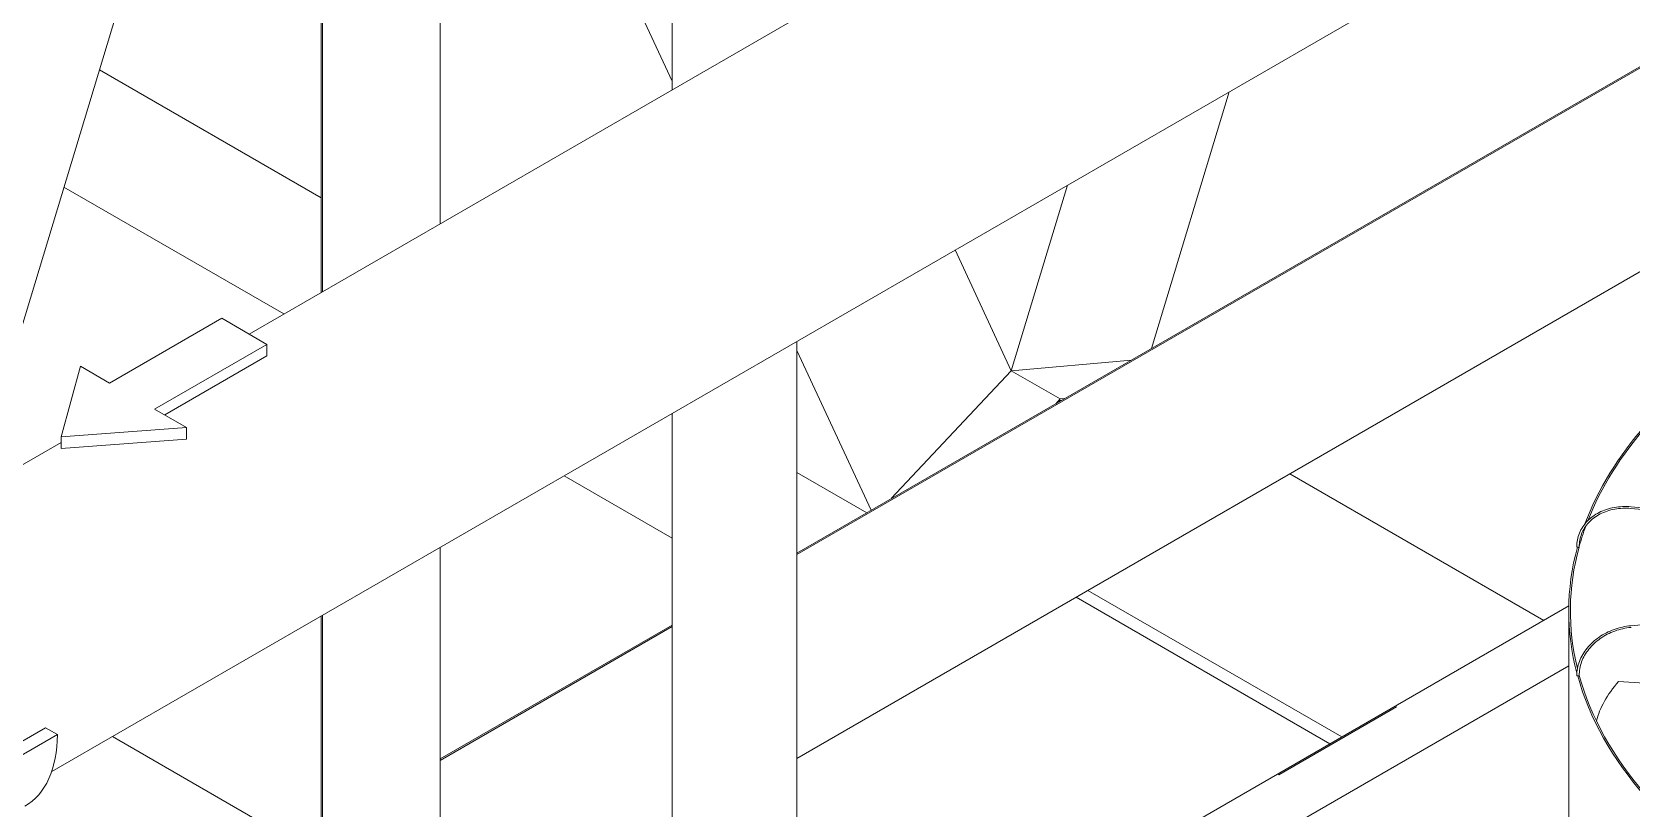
# Model space of a CAD drawing. Header units: millimetres. Extents: x -312439 to 477422, y -331570 to 212570.
# Drawn here: x 364267 to 366620, y 101243 to 102385 of the extents above; entities that cross this region are included whole.
import ezdxf

# ---------------------------------------------------------------- set-up
doc = ezdxf.new("R2010")
doc.units = ezdxf.units.MM

msp = doc.modelspace()

# ---------------------------------------------------------------- linework, layer by layer
at = {"color": 5, "linetype": 'Continuous', "lineweight": 0, "extrusion": (-1.11022e-16, 0.816497, 0.57735)}
for p, q in [((364586.614, 101940.686), (370500.469, 105355.052)), ((364296.311, 101297.056), (366843.242, 102767.527)), ((362878.101, 100954.276), (364310.465, 101781.251))]:
    msp.add_line(p, q, dxfattribs=at)
at = {"color": 3, "linetype": 'Continuous', "lineweight": 0, "extrusion": (-1.11022e-16, 0.816497, 0.57735)}
for p, q in [((364867.871, 103718.05), (364867.871, 102103.07)), ((364694.666, 103684.999), (364694.666, 102003.07)), ((364692.934, 103483.999), (364692.934, 102002.07)), ((364692.934, 103410.559), (364177.621, 101704.554)), ((364867.871, 103047.777), (365208.877, 102312.597)), ((364296.311, 101297.056), (366843.242, 102767.527)), ((366684.633, 102364.409), (365392.588, 101618.447)), ((366684.633, 102362.409), (365392.588, 101616.447)), ((364692.934, 102141.21), (364366.453, 102329.704)), ((366028.286, 102297.012), (365914.304, 101919.659)), ((364314.307, 102157.067), (364637.851, 101970.268)), ((365707.975, 101886.676), (365790.441, 102159.692)), ((366684.633, 102062.409), (365392.588, 101316.447)), ((365625.508, 102064.468), (365707.975, 101886.676)), ((365392.588, 101916.529), (365501.645, 101681.411)), ((365884.559, 101902.486), (365707.975, 101886.676)), ((365531.39, 101698.584), (365707.975, 101886.676)), ((365707.975, 101886.676), (365779.806, 101845.204)), ((365773.253, 101838.224), (365779.806, 101845.204)), ((365779.806, 101843.033), (365777.704, 101840.793)), ((365779.806, 101845.204), (365786.36, 101845.791)), ((365781.909, 101843.221), (365779.806, 101843.033)), ((365392.588, 101737.264), (365495.487, 101677.855)), ((365050.1, 101732.256), (365208.877, 101640.587)), ((366117.722, 101735.103), (366491.215, 101519.466)), ((366619.386, 101684.111), (367472.24, 101606.123)), ((366619.609, 101686.55), (367472.697, 101608.541)), ((364867.871, 101627.046), (364867.871, 100831.028)), ((366619.386, 101511.559), (367473.044, 101589.621)), ((366176.726, 101337.896), (365803.233, 101553.533)), ((366194.047, 101347.896), (365820.554, 101563.533)), ((364692.934, 101526.046), (364692.934, 100710.208)), ((364694.666, 101527.046), (364694.666, 100711.659)), ((366528.068, 101540.743), (365544.452, 100972.852)), ((366527.988, 100970.364), (366527.988, 101533.252)), ((365208.877, 101512.381), (364867.871, 101315.501)), ((365208.877, 101510.381), (364867.871, 101313.501)), ((365721.172, 100986.882), (366527.988, 101452.697)), ((366687.332, 101423.932), (366601.171, 101429.427)), ((366274.546, 101392.372), (366101.341, 101292.372)), ((366272.814, 101393.372), (366274.546, 101392.372)), ((364385.53, 101348.566), (364655.335, 101192.794)), ((366101.341, 101292.372), (366099.608, 101293.372))]:
    msp.add_line(p, q, dxfattribs=at)
at = {"color": 7, "linetype": 'Continuous', "lineweight": 0, "extrusion": (-1.11022e-16, 0.816497, 0.57735)}
for p, q in [((365208.877, 103521.17), (365208.877, 102299.95)), ((365392.588, 101929.991), (365392.588, 100984.745)), ((365208.877, 101823.925), (365208.877, 100938.481)), ((364114.079, 101261.552), (364287.284, 101361.552)), ((364287.284, 101361.552), (364304.604, 101351.552)), ((364304.604, 101351.552), (364131.399, 101251.552))]:
    msp.add_line(p, q, dxfattribs=at)
at = {"color": 1, "linetype": 'Continuous', "lineweight": 0, "extrusion": (-1.11022e-16, 0.816497, 0.57735)}
for p, q in [((364546.405, 101963.901), (364381.307, 101868.581)), ((364612.838, 101925.546), (364546.405, 101963.901)), ((364447.739, 101830.226), (364612.838, 101925.546)), ((364612.838, 101925.546), (364612.838, 101908.459)), ((364462.537, 101821.683), (364612.838, 101908.459)), ((364338.565, 101893.258), (364310.465, 101789.326)), ((364381.307, 101868.581), (364338.565, 101893.258)), ((364494.717, 101803.104), (364447.739, 101830.226)), ((364310.465, 101789.326), (364494.717, 101803.104)), ((364310.465, 101789.326), (364310.465, 101772.239)), ((364310.465, 101772.239), (364494.717, 101786.017)), ((364494.717, 101803.104), (364494.717, 101786.017))]:
    msp.add_line(p, q, dxfattribs=at)
at = {"color": 3, "linetype": 'Continuous', "lineweight": 0}
for centre, major_axis, ratio, start_param, end_param in [((367576.756, 101533.252), (-1048.768, 0), 0.57735027, 5.81359811, 6.07011802), ((367576.756, 101533.252), (-1046.319, 0), 0.57735027, 5.81336511, 6.06128621), ((367576.756, 101533.252), (-1046.319, 0), 0.57735027, 6.07532621, 6.12502314), ((367576.756, 101533.252), (-1048.768, 0), 0.57735027, 6.12772105, 6.43448057), ((367576.756, 101533.252), (-1046.319, 0), 0.57735027, 6.1272654, 6.42392093), ((366541.072, 101627.669), (1.225, 0), 0.57735027, 3.14159265, 5.07887352), ((366542.281, 101627.558), (1.225, 0.023), 0.57529521, 4.54449158, 6.11528791), ((366542.281, 101627.558), (1.225, 0.023), 0.57529521, 6.11528791, 6.28318531), ((366541.072, 101438.335), (1.225, 0), 0.57735027, 3.14159265, 5.39303278), ((367576.756, 101533.252), (-1048.768, 0), 0.57735027, 0.1585854, 0.46892864), ((366542.281, 101438.446), (1.225, 0.023), 0.57926583, 4.8585762, 6.28318531), ((367576.756, 101533.252), (-1046.319, 0), 0.57735027, 0.15790655, 0.46457773), ((367576.661, 101367.208), (-1010.701, -20.593), 0.30331876, 6.01219977, 6.20271663)]:
    msp.add_ellipse(centre, major_axis=major_axis, ratio=ratio, start_param=start_param, end_param=end_param, dxfattribs=at)
at = {"color": 7, "linetype": 'Continuous', "lineweight": 0}
msp.add_ellipse((364141.532, 101445.702), major_axis=(-115.31, 199.722), ratio=0.57735027, start_param=3.14159265, end_param=3.92699082, dxfattribs=at)
at = {"color": 3, "linetype": 'Continuous', "lineweight": 0}
for points, knots in [([(366539.847, 101627.669), (366539.847, 101634.613), (366541.178, 101641.443), (366546.373, 101654.186), (366550.236, 101660.096), (366560.093, 101670.41), (366566.085, 101674.814), (366579.603, 101681.696), (366587.126, 101684.176), (366602.972, 101686.983), (366611.292, 101687.311), (366619.609, 101686.55)], [4.71238898, 4.71238898, 4.71238898, 4.71238898, 5.02654825, 5.02654825, 5.34070751, 5.34070751, 5.65486678, 5.65486678, 5.96902604, 5.96902604, 6.28318531, 6.28318531, 6.28318531, 6.28318531]), ([(366619.386, 101684.111), (366611.325, 101684.848), (366603.269, 101684.518), (366587.976, 101681.765), (366580.742, 101679.343), (366567.819, 101672.661), (366562.132, 101668.403), (366552.857, 101658.489), (366549.27, 101652.834), (366544.533, 101640.683), (366543.382, 101634.188), (366543.506, 101627.581)], [0, 0, 0, 0, 0.31726804, 0.31726804, 0.63453608, 0.63453608, 0.95180412, 0.95180412, 1.26907216, 1.26907216, 1.5863402, 1.5863402, 1.5863402, 1.5863402]), ([(366539.847, 101438.335), (366539.847, 101445.28), (366541.177, 101452.336), (366546.352, 101465.975), (366550.195, 101472.557), (366560.004, 101484.615), (366565.969, 101490.089), (366579.437, 101499.41), (366586.939, 101503.255), (366602.756, 101508.95), (366611.069, 101510.799), (366619.386, 101511.559)], [4.71238898, 4.71238898, 4.71238898, 4.71238898, 5.02654825, 5.02654825, 5.34070751, 5.34070751, 5.65486678, 5.65486678, 5.96902604, 5.96902604, 6.28318531, 6.28318531, 6.28318531, 6.28318531]), ([(366619.609, 101509.12), (366611.548, 101508.383), (366603.484, 101506.579), (366588.162, 101501.019), (366580.907, 101497.264), (366567.934, 101488.183), (366562.218, 101482.86), (366552.896, 101471.189), (366549.29, 101464.844), (366544.533, 101451.774), (366543.382, 101445.051), (366543.506, 101438.469)], [0, 0, 0, 0, 0.31726804, 0.31726804, 0.63453608, 0.63453608, 0.95180412, 0.95180412, 1.26907216, 1.26907216, 1.5863402, 1.5863402, 1.5863402, 1.5863402])]:
    msp.add_open_spline(points, degree=3, knots=knots, dxfattribs=at)

doc.saveas('drawing.dxf')
